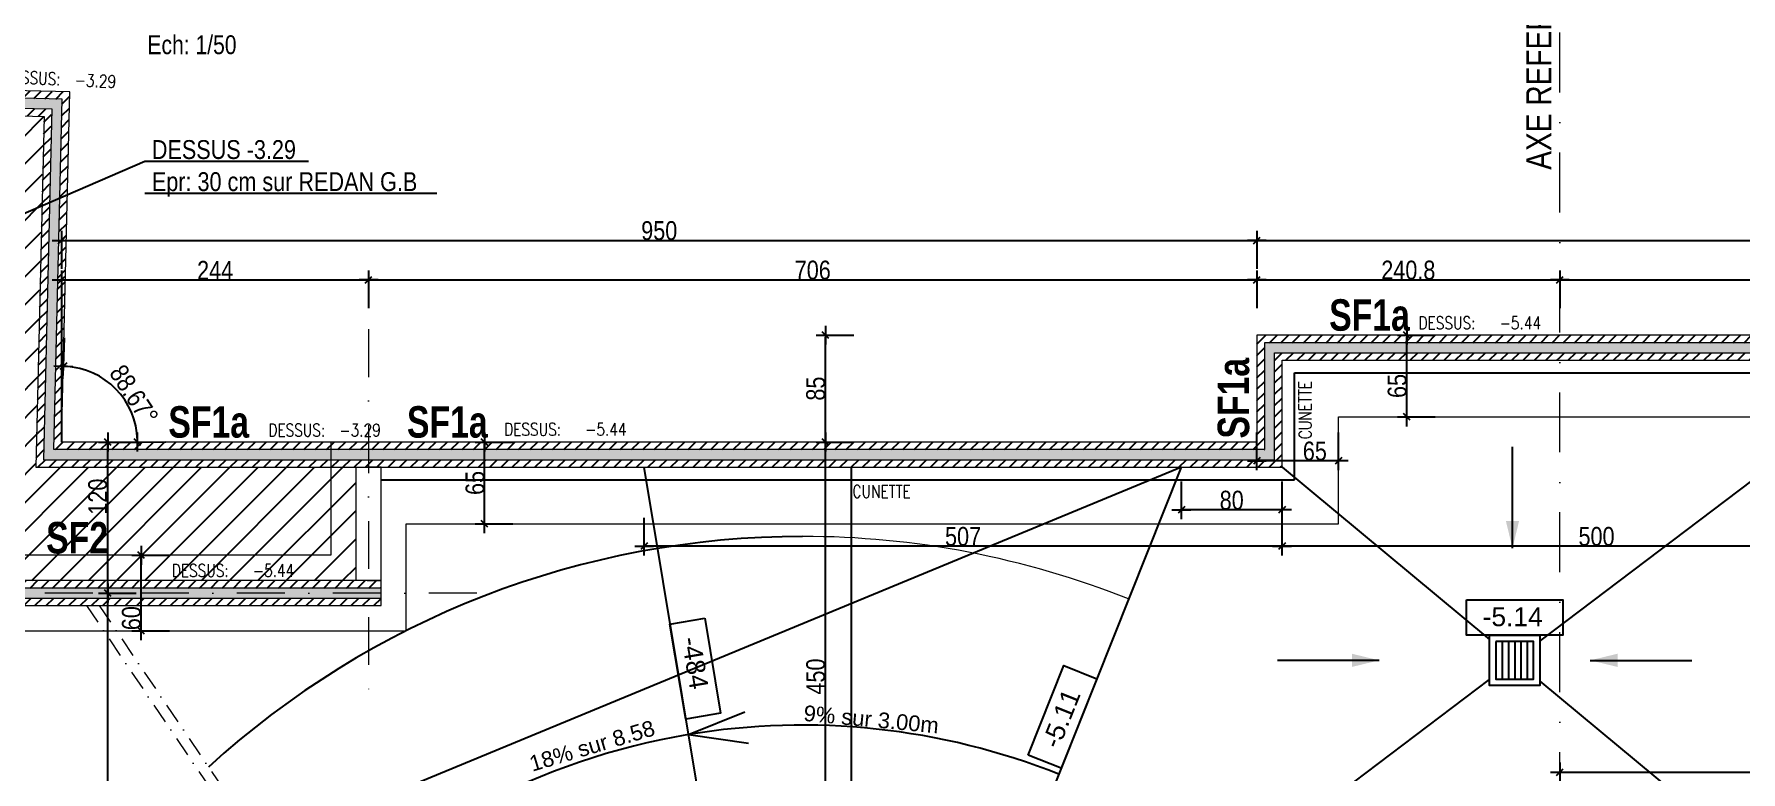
# Model space of a CAD drawing. Header units: centimetres. Extents: x 16433 to 114398, y -50094 to -12305.
# Drawn here: x 56003 to 57359, y -19069 to -18482 of the extents above; entities that cross this region are included whole.
import ezdxf
from ezdxf.enums import TextEntityAlignment as Align

# ---------------------------------------------------------------- set-up
doc = ezdxf.new("R2010")
doc.units = ezdxf.units.CM
doc.header["$LTSCALE"] = 0.5
doc.linetypes.add('TIRETPT2', pattern=[12.7, 6.35, -3.175, 0, -3.175])
doc.linetypes.add('TIRETPTX2', pattern=[50.8, 25.4, -12.7, 0, -12.7])
doc.layers.get('DEFPOINTS').update_dxf_attribs({"linetype": 'CONTINUOUS'})
for name, color, linetype in [('01_cote_gen', 4, 'CONTINUOUS'), ('01_linteaux', 2, 'CONTINUOUS'), ('01_poch_BN', 9, 'CONTINUOUS'), ('01_poch_murs', 253, 'CONTINUOUS'), ('01_texte', 230, 'CONTINUOUS'), ('6 COMPL 2D', 7, 'CONTINUOUS'), ('AA_COTES', 2, 'CONTINUOUS')]:
    doc.layers.add(name, color=color, linetype=linetype)
for name, color, linetype, lineweight in [('01_murs_coup', 5, 'CONTINUOUS', 60), ('01_sem', 42, 'CONTINUOUS', 15), ('01_tram_axes', 2, 'TIRETPTX2', 9)]:
    doc.layers.add(name, color=color, linetype=linetype, lineweight=lineweight)
doc.styles.add('ARIAL', font='arial.ttf')
doc.styles.add('ARIAL NA', font='ARIALN.TTF')
doc.styles.add('impact', font='impact.ttf')
doc.styles.add('MATTE_TXT', font='arial.ttf')
doc.styles.add('SIMPLEX1', font='SIMPLEX.shx', dxfattribs={"width": 0.8, "height": 10})
doc.styles.get("Standard").update_dxf_attribs({"font": 'arial.ttf'})
doc.styles.add('STYLE2', font='ARIALN.TTF')
doc.dimstyles.new('JB50', dxfattribs={"dimscale": 0.1, "dimtxt": 150, "dimasz": 15, "dimexe": 0.1, "dimexo": 0.1, "dimgap": 0.09, "dimtad": 1, "dimdec": 1, "dimdsep": 46, "dimtxsty": 'STYLE2', "dimblk1": 'BOND_G', "dimblk2": 'BOND_D', "dimsah": 1, "dimcen": 1.5, "dimdle": 0.01, "dimse1": 1, "dimse2": 1, "dimclrd": 4, "dimclre": 2, "dimclrt": 6, "dimazin": 2, "dimtfac": 2.333333, "dimtdec": 1, "dimtix": 1, "dimtmove": 2, "dimatfit": 3, "dimldrblk": 'BOND_G', "dimfxl": 1, "dimtolj": 1, "dimtzin": 0, "dimarcsym": 0})

# ---------------------------------------------------------------- blocks, each defined once
blk = doc.blocks.new('BOND_G')
at = {"layer": 'AA_COTES', "color": 0}
for p, q in [((0, -5), (0, 15)), ((5, 0), (-5, 0)), ((1.77, 1.77), (-1.77, -1.77))]:
    blk.add_line(p, q, dxfattribs=at)
blk = doc.blocks.new('BOND_D')
at = {"layer": 'AA_COTES', "color": 0}
for p, q in [((5, 0), (-5, 0)), ((-1.77, -1.77), (1.77, 1.77)), ((0, 5), (0, -15))]:
    blk.add_line(p, q, dxfattribs=at)
blk = doc.blocks.new('*D860')
at = {"layer": '01_cote_gen', "color": 4, "lineweight": -2, "transparency": 16777216}
blk.add_line((56976.2, -18646.4), (58013.2, -18646.4), dxfattribs=at)
at = {"layer": 'DEFPOINTS', "color": 0, "transparency": 16777216}
for p in [(58014.7, -18646.4), (56974.7, -18689.1), (58014.7, -18689.1)]:
    blk.add_point(p, dxfattribs=at)
at = {"layer": '01_cote_gen', "color": 4, "lineweight": -2, "transparency": 16777216, "xscale": 1.5, "yscale": 1.5, "zscale": 1.5, "rotation": 180}
blk.add_blockref('BOND_G', (56974.7, -18646.4), dxfattribs=at)
at = {"layer": '01_cote_gen', "color": 4, "lineweight": -2, "transparency": 16777216, "xscale": 1.5, "yscale": 1.5, "zscale": 1.5}
blk.add_blockref('BOND_D', (58014.7, -18646.4), dxfattribs=at)
at = {"layer": '01_cote_gen', "color": 6, "transparency": 16777216, "insert": (57494.7, -18638.7), "char_height": 15, "attachment_point": 5, "style": 'STYLE2'}
blk.add_mtext('\\A1;1040', dxfattribs=at)
blk = doc.blocks.new('*D861')
at = {"layer": '01_cote_gen', "color": 4, "lineweight": -2, "transparency": 16777216}
blk.add_line((56026.2, -18646.4), (56973.2, -18646.4), dxfattribs=at)
at = {"layer": 'DEFPOINTS', "color": 0, "transparency": 16777216}
for p in [(56974.7, -18646.4), (56974.7, -18689.1), (56024.7, -18774.1)]:
    blk.add_point(p, dxfattribs=at)
at = {"layer": '01_cote_gen', "color": 4, "lineweight": -2, "transparency": 16777216, "xscale": 1.5, "yscale": 1.5, "zscale": 1.5, "rotation": 180}
blk.add_blockref('BOND_G', (56024.7, -18646.4), dxfattribs=at)
at = {"layer": '01_cote_gen', "color": 4, "lineweight": -2, "transparency": 16777216, "xscale": 1.5, "yscale": 1.5, "zscale": 1.5}
blk.add_blockref('BOND_D', (56974.7, -18646.4), dxfattribs=at)
at = {"layer": '01_cote_gen', "color": 6, "transparency": 16777216, "insert": (56499.7, -18638.7), "char_height": 15, "attachment_point": 5, "style": 'STYLE2'}
blk.add_mtext('\\A1;950', dxfattribs=at)
blk = doc.blocks.new('*D862')
at = {"layer": '01_cote_gen', "color": 4, "lineweight": -2, "transparency": 16777216}
blk.add_arc((56024.7, -18806.7), 60.3, 1.4242, 87.2455, dxfattribs=at)
at = {"layer": 'DEFPOINTS', "color": 0, "transparency": 16777216}
for p in [(56055.7, -18754.9), (56025.7, -18764.6), (56024.7, -18806.7), (56056.8, -18806.7)]:
    blk.add_point(p, dxfattribs=at)
at = {"layer": '01_cote_gen', "color": 4, "lineweight": -2, "transparency": 16777216, "xscale": 1.5, "yscale": 1.5, "zscale": 1.5}
for name, p, rotation in [('BOND_D', (56026.1, -18746.4), 177.9576201400959), ('BOND_G', (56085, -18806.7), 270.7121090396415)]:
    blk.add_blockref(name, p, dxfattribs=dict(at, rotation=rotation))
at = {"layer": '01_cote_gen', "color": 6, "transparency": 16777216, "insert": (56082.2, -18769.2), "char_height": 15, "attachment_point": 5, "rotation": 303.1056, "style": 'STYLE2'}
blk.add_mtext('\\A1;88.67°', dxfattribs=at)
blk = doc.blocks.new('*D863')
at = {"layer": '01_cote_gen', "color": 4, "lineweight": -2, "transparency": 16777216}
blk.add_line((56026.2, -18677.7), (56267.2, -18677.7), dxfattribs=at)
at = {"layer": 'DEFPOINTS', "color": 0, "transparency": 16777216}
for p in [(56268.7, -18677.7), (56268.7, -18726.1), (56024.7, -18806.7)]:
    blk.add_point(p, dxfattribs=at)
at = {"layer": '01_cote_gen', "color": 4, "lineweight": -2, "transparency": 16777216, "xscale": 1.5, "yscale": 1.5, "zscale": 1.5, "rotation": 180}
blk.add_blockref('BOND_G', (56024.7, -18677.7), dxfattribs=at)
at = {"layer": '01_cote_gen', "color": 4, "lineweight": -2, "transparency": 16777216, "xscale": 1.5, "yscale": 1.5, "zscale": 1.5}
blk.add_blockref('BOND_D', (56268.7, -18677.7), dxfattribs=at)
at = {"layer": '01_cote_gen', "color": 6, "transparency": 16777216, "insert": (56146.7, -18670.2), "char_height": 15, "attachment_point": 5, "style": 'STYLE2'}
blk.add_mtext('\\A1;244', dxfattribs=at)
blk = doc.blocks.new('*D864')
at = {"layer": '01_cote_gen', "color": 4, "lineweight": -2, "transparency": 16777216}
blk.add_line((56270.2, -18677.7), (56973.2, -18677.7), dxfattribs=at)
at = {"layer": 'DEFPOINTS', "color": 0, "transparency": 16777216}
for p in [(56974.7, -18677.7), (56974.7, -18689.1), (56268.7, -18726.1)]:
    blk.add_point(p, dxfattribs=at)
at = {"layer": '01_cote_gen', "color": 4, "lineweight": -2, "transparency": 16777216, "xscale": 1.5, "yscale": 1.5, "zscale": 1.5, "rotation": 180}
blk.add_blockref('BOND_G', (56268.7, -18677.7), dxfattribs=at)
at = {"layer": '01_cote_gen', "color": 4, "lineweight": -2, "transparency": 16777216, "xscale": 1.5, "yscale": 1.5, "zscale": 1.5}
blk.add_blockref('BOND_D', (56974.7, -18677.7), dxfattribs=at)
at = {"layer": '01_cote_gen', "color": 6, "transparency": 16777216, "insert": (56621.7, -18670.1), "char_height": 15, "attachment_point": 5, "style": 'STYLE2'}
blk.add_mtext('\\A1;706', dxfattribs=at)
blk = doc.blocks.new('*D866')
at = {"layer": '01_cote_gen', "color": 4, "lineweight": -2, "transparency": 16777216}
blk.add_line((57493.2, -18889.4), (56996.2, -18889.4), dxfattribs=at)
at = {"layer": 'DEFPOINTS', "color": 0, "transparency": 16777216}
for p in [(56994.7, -18816.3), (57494.7, -18853.9), (56994.7, -18889.4)]:
    blk.add_point(p, dxfattribs=at)
at = {"layer": '01_cote_gen', "color": 4, "lineweight": -2, "transparency": 16777216, "xscale": 1.5, "yscale": 1.5, "zscale": 1.5, "rotation": 180}
blk.add_blockref('BOND_D', (56994.7, -18889.4), dxfattribs=at)
at = {"layer": '01_cote_gen', "color": 4, "lineweight": -2, "transparency": 16777216, "xscale": 1.5, "yscale": 1.5, "zscale": 1.5}
blk.add_blockref('BOND_G', (57494.7, -18889.4), dxfattribs=at)
at = {"layer": '01_cote_gen', "color": 6, "transparency": 16777216, "insert": (57244.7, -18881.8), "char_height": 15, "attachment_point": 5, "style": 'STYLE2'}
blk.add_mtext('\\A1;500', dxfattribs=at)
blk = doc.blocks.new('*D895')
at = {"layer": '01_cote_gen', "color": 4, "lineweight": -2, "transparency": 16777216}
blk.add_line((56976.2, -18677.7), (57214, -18677.7), dxfattribs=at)
at = {"layer": 'DEFPOINTS', "color": 0, "transparency": 16777216}
for p in [(57215.5, -18677.7), (56974.7, -18700.2), (57215.5, -18700.2)]:
    blk.add_point(p, dxfattribs=at)
at = {"layer": '01_cote_gen', "color": 4, "lineweight": -2, "transparency": 16777216, "xscale": 1.5, "yscale": 1.5, "zscale": 1.5, "rotation": 180}
blk.add_blockref('BOND_G', (56974.7, -18677.7), dxfattribs=at)
at = {"layer": '01_cote_gen', "color": 4, "lineweight": -2, "transparency": 16777216, "xscale": 1.5, "yscale": 1.5, "zscale": 1.5}
blk.add_blockref('BOND_D', (57215.5, -18677.7), dxfattribs=at)
at = {"layer": '01_cote_gen', "color": 6, "transparency": 16777216, "insert": (57095.1, -18670.1), "char_height": 15, "attachment_point": 5, "style": 'STYLE2'}
blk.add_mtext('\\A1;240.8', dxfattribs=at)
blk = doc.blocks.new('*D896')
at = {"layer": '01_cote_gen', "color": 4, "lineweight": -2, "transparency": 16777216}
blk.add_line((57217, -18677.7), (58013.2, -18677.7), dxfattribs=at)
at = {"layer": 'DEFPOINTS', "color": 0, "transparency": 16777216}
for p in [(58014.7, -18677.7), (57215.5, -18700.2), (58014.7, -18721.7)]:
    blk.add_point(p, dxfattribs=at)
at = {"layer": '01_cote_gen', "color": 4, "lineweight": -2, "transparency": 16777216, "xscale": 1.5, "yscale": 1.5, "zscale": 1.5, "rotation": 180}
blk.add_blockref('BOND_G', (57215.5, -18677.7), dxfattribs=at)
at = {"layer": '01_cote_gen', "color": 4, "lineweight": -2, "transparency": 16777216, "xscale": 1.5, "yscale": 1.5, "zscale": 1.5}
blk.add_blockref('BOND_D', (58014.7, -18677.7), dxfattribs=at)
at = {"layer": '01_cote_gen', "color": 6, "transparency": 16777216, "insert": (57615.1, -18670.1), "char_height": 15, "attachment_point": 5, "style": 'STYLE2'}
blk.add_mtext('\\A1;799.2', dxfattribs=at)
blk = doc.blocks.new('*D897')
at = {"layer": '01_cote_gen', "color": 4, "lineweight": -2, "transparency": 16777216}
blk.add_line((56993.2, -18860.6), (56916.2, -18860.6), dxfattribs=at)
at = {"layer": 'DEFPOINTS', "color": 0, "transparency": 16777216}
for p in [(56914.7, -18826.7), (56994.7, -18826.7), (56914.7, -18860.6)]:
    blk.add_point(p, dxfattribs=at)
at = {"layer": '01_cote_gen', "color": 4, "lineweight": -2, "transparency": 16777216, "xscale": 1.5, "yscale": 1.5, "zscale": 1.5, "rotation": 180}
blk.add_blockref('BOND_D', (56914.7, -18860.6), dxfattribs=at)
at = {"layer": '01_cote_gen', "color": 4, "lineweight": -2, "transparency": 16777216, "xscale": 1.5, "yscale": 1.5, "zscale": 1.5}
blk.add_blockref('BOND_G', (56994.7, -18860.6), dxfattribs=at)
at = {"layer": '01_cote_gen', "color": 6, "transparency": 16777216, "insert": (56954.7, -18853), "char_height": 15, "attachment_point": 5, "style": 'STYLE2'}
blk.add_mtext('\\A1;80', dxfattribs=at)
blk = doc.blocks.new('*D904')
at = {"layer": '01_cote_gen', "color": 4, "lineweight": -2, "transparency": 16777216}
blk.add_line((56061.5, -19255.2), (56061.5, -18928.2), dxfattribs=at)
at = {"layer": 'DEFPOINTS', "color": 0, "transparency": 16777216}
for p in [(56061.5, -18926.7), (56096.9, -18926.7), (56163.4, -19256.7)]:
    blk.add_point(p, dxfattribs=at)
at = {"layer": '01_cote_gen', "color": 4, "lineweight": -2, "transparency": 16777216, "xscale": 1.5, "yscale": 1.5, "zscale": 1.5}
for name, p, rotation in [('BOND_D', (56061.5, -18926.7), 90), ('BOND_G', (56061.5, -19256.7), 270)]:
    blk.add_blockref(name, p, dxfattribs=dict(at, rotation=rotation))
at = {"layer": '01_cote_gen', "color": 6, "transparency": 16777216, "insert": (56053.8, -19091.7), "char_height": 15, "attachment_point": 5, "rotation": 90, "style": 'STYLE2'}
blk.add_mtext('\\A1;330', dxfattribs=at)
blk = doc.blocks.new('*D905')
at = {"layer": '01_cote_gen', "color": 4, "lineweight": -2, "transparency": 16777216}
blk.add_line((56061.5, -18925.2), (56061.5, -18808.2), dxfattribs=at)
at = {"layer": 'DEFPOINTS', "color": 0, "transparency": 16777216}
for p in [(56051, -18806.7), (56061.5, -18806.7), (56096.9, -18926.7)]:
    blk.add_point(p, dxfattribs=at)
at = {"layer": '01_cote_gen', "color": 4, "lineweight": -2, "transparency": 16777216, "xscale": 1.5, "yscale": 1.5, "zscale": 1.5}
for name, p, rotation in [('BOND_D', (56061.5, -18806.7), 90), ('BOND_G', (56061.5, -18926.7), 270)]:
    blk.add_blockref(name, p, dxfattribs=dict(at, rotation=rotation))
at = {"layer": '01_cote_gen', "color": 6, "transparency": 16777216, "insert": (56053.4, -18850.1), "char_height": 15, "attachment_point": 5, "rotation": 90, "style": 'STYLE2'}
blk.add_mtext('\\A1;120', dxfattribs=at)
blk = doc.blocks.new('*D913')
at = {"layer": '01_cote_gen', "color": 4, "lineweight": -2, "transparency": 16777216}
blk.add_line((56631.8, -19255.2), (56631.8, -18808.2), dxfattribs=at)
at = {"layer": 'DEFPOINTS', "color": 0, "transparency": 16777216}
for p in [(56607.6, -18806.7), (56631.8, -18806.7), (56695.2, -19256.7)]:
    blk.add_point(p, dxfattribs=at)
at = {"layer": '01_cote_gen', "color": 4, "lineweight": -2, "transparency": 16777216, "xscale": 1.5, "yscale": 1.5, "zscale": 1.5}
for name, p, rotation in [('BOND_D', (56631.8, -18806.7), 90), ('BOND_G', (56631.8, -19256.7), 270)]:
    blk.add_blockref(name, p, dxfattribs=dict(at, rotation=rotation))
at = {"layer": '01_cote_gen', "color": 6, "transparency": 16777216, "insert": (56624.1, -18993.1), "char_height": 15, "attachment_point": 5, "rotation": 90, "style": 'STYLE2'}
blk.add_mtext('\\A1;450', dxfattribs=at)
blk = doc.blocks.new('*D988')
at = {"layer": '01_cote_gen', "color": 4, "lineweight": -2, "transparency": 16777216}
blk.add_line((56631.8, -18805.2), (56631.8, -18723.2), dxfattribs=at)
at = {"layer": 'DEFPOINTS', "color": 0, "transparency": 16777216}
for p in [(56631.8, -18721.7), (56974.7, -18721.7), (56948.9, -18806.7)]:
    blk.add_point(p, dxfattribs=at)
at = {"layer": '01_cote_gen', "color": 4, "lineweight": -2, "transparency": 16777216, "xscale": 1.5, "yscale": 1.5, "zscale": 1.5}
for name, p, rotation in [('BOND_D', (56631.8, -18721.7), 90), ('BOND_G', (56631.8, -18806.7), 270)]:
    blk.add_blockref(name, p, dxfattribs=dict(at, rotation=rotation))
at = {"layer": '01_cote_gen', "color": 6, "transparency": 16777216, "insert": (56624.1, -18764.2), "char_height": 15, "attachment_point": 5, "rotation": 90, "style": 'STYLE2'}
blk.add_mtext('\\A1;85', dxfattribs=at)
blk = doc.blocks.new('*D1039')
at = {"layer": '01_cote_gen', "color": 4, "lineweight": -2, "transparency": 16777216}
blk.add_line((57217, -19069), (58095.2, -19069), dxfattribs=at)
at = {"layer": 'DEFPOINTS', "color": 0, "transparency": 16777216}
for p in [(57215.5, -19071.2), (58096.7, -19069), (58096.7, -19071.2)]:
    blk.add_point(p, dxfattribs=at)
at = {"layer": '01_cote_gen', "color": 4, "lineweight": -2, "transparency": 16777216, "xscale": 1.5, "yscale": 1.5, "zscale": 1.5, "rotation": 180}
blk.add_blockref('BOND_G', (57215.5, -19069), dxfattribs=at)
at = {"layer": '01_cote_gen', "color": 4, "lineweight": -2, "transparency": 16777216, "xscale": 1.5, "yscale": 1.5, "zscale": 1.5}
blk.add_blockref('BOND_D', (58096.7, -19069), dxfattribs=at)
at = {"layer": '01_cote_gen', "color": 6, "transparency": 16777216, "insert": (57656.1, -19061.3), "char_height": 15, "attachment_point": 5, "style": 'STYLE2'}
blk.add_mtext('\\A1;881.2', dxfattribs=at)
blk = doc.blocks.new('*D1070')
at = {"layer": '01_cote_gen', "color": 4, "lineweight": -2, "transparency": 16777216}
blk.add_line((57093.9, -18785.2), (57093.9, -18723.2), dxfattribs=at)
at = {"layer": 'DEFPOINTS', "color": 0, "transparency": 16777216}
for p in [(57093.9, -18721.7), (57094.6, -18721.7), (57094.6, -18786.7)]:
    blk.add_point(p, dxfattribs=at)
at = {"layer": '01_cote_gen', "color": 4, "lineweight": -2, "transparency": 16777216, "xscale": 1.5, "yscale": 1.5, "zscale": 1.5}
for name, p, rotation in [('BOND_D', (57093.9, -18721.7), 90), ('BOND_G', (57093.9, -18786.7), 270)]:
    blk.add_blockref(name, p, dxfattribs=dict(at, rotation=rotation))
at = {"layer": '01_cote_gen', "color": 6, "transparency": 16777216, "insert": (57086.3, -18762.1), "char_height": 15, "attachment_point": 5, "rotation": 90, "style": 'STYLE2'}
blk.add_mtext('\\A1;65', dxfattribs=at)
blk = doc.blocks.new('*D1071')
at = {"layer": '01_cote_gen', "color": 4, "lineweight": -2, "transparency": 16777216}
blk.add_line((57038.2, -18821.6), (56976.2, -18821.6), dxfattribs=at)
at = {"layer": 'DEFPOINTS', "color": 0, "transparency": 16777216}
for p in [(56974.7, -18806.7), (56974.7, -18821.6), (57039.7, -18821.1)]:
    blk.add_point(p, dxfattribs=at)
at = {"layer": '01_cote_gen', "color": 4, "lineweight": -2, "transparency": 16777216, "xscale": 1.5, "yscale": 1.5, "zscale": 1.5, "rotation": 180}
blk.add_blockref('BOND_D', (56974.7, -18821.6), dxfattribs=at)
at = {"layer": '01_cote_gen', "color": 4, "lineweight": -2, "transparency": 16777216, "xscale": 1.5, "yscale": 1.5, "zscale": 1.5}
blk.add_blockref('BOND_G', (57039.7, -18821.6), dxfattribs=at)
at = {"layer": '01_cote_gen', "color": 6, "transparency": 16777216, "insert": (57020.8, -18813.9), "char_height": 15, "attachment_point": 5, "style": 'STYLE2'}
blk.add_mtext('\\A1;65', dxfattribs=at)
blk = doc.blocks.new('*D1072')
at = {"layer": '01_cote_gen', "color": 4, "lineweight": -2, "transparency": 16777216}
blk.add_line((56360.9, -18870.2), (56360.9, -18808.2), dxfattribs=at)
at = {"layer": 'DEFPOINTS', "color": 0, "transparency": 16777216}
for p in [(56360.9, -18806.7), (56361.6, -18806.7), (56361.6, -18871.7)]:
    blk.add_point(p, dxfattribs=at)
at = {"layer": '01_cote_gen', "color": 4, "lineweight": -2, "transparency": 16777216, "xscale": 1.5, "yscale": 1.5, "zscale": 1.5}
for name, p, rotation in [('BOND_D', (56360.9, -18806.7), 90), ('BOND_G', (56360.9, -18871.7), 270)]:
    blk.add_blockref(name, p, dxfattribs=dict(at, rotation=rotation))
at = {"layer": '01_cote_gen', "color": 6, "transparency": 16777216, "insert": (56353.3, -18839.2), "char_height": 15, "attachment_point": 5, "rotation": 90, "style": 'STYLE2'}
blk.add_mtext('\\A1;65', dxfattribs=at)
blk = doc.blocks.new('*D1073')
at = {"layer": '01_cote_gen', "color": 4, "lineweight": -2, "transparency": 16777216}
blk.add_line((56087.9, -18955.2), (56087.9, -18898.2), dxfattribs=at)
at = {"layer": 'DEFPOINTS', "color": 0, "transparency": 16777216}
for p in [(56087.9, -18896.7), (56087.9, -18896.7), (56087.9, -18956.7)]:
    blk.add_point(p, dxfattribs=at)
at = {"layer": '01_cote_gen', "color": 4, "lineweight": -2, "transparency": 16777216, "xscale": 1.5, "yscale": 1.5, "zscale": 1.5}
for name, p, rotation in [('BOND_D', (56087.9, -18896.7), 90), ('BOND_G', (56087.9, -18956.7), 270)]:
    blk.add_blockref(name, p, dxfattribs=dict(at, rotation=rotation))
at = {"layer": '01_cote_gen', "color": 6, "transparency": 16777216, "insert": (56080.2, -18946.7), "char_height": 15, "attachment_point": 5, "rotation": 90, "style": 'STYLE2'}
blk.add_mtext('\\A1;60', dxfattribs=at)
blk = doc.blocks.new('*D1099')
at = {"layer": '01_poch_murs', "color": 4, "lineweight": -2, "transparency": 16777216}
blk.add_line((56993.2, -18889.4), (56489.2, -18889.4), dxfattribs=at)
at = {"layer": 'DEFPOINTS', "color": 0, "transparency": 16777216}
for p in [(56487.7, -18826.7), (56994.7, -18826.7), (56487.7, -18889.4)]:
    blk.add_point(p, dxfattribs=at)
at = {"layer": '01_poch_murs', "color": 4, "lineweight": -2, "transparency": 16777216, "xscale": 1.5, "yscale": 1.5, "zscale": 1.5, "rotation": 180}
blk.add_blockref('BOND_D', (56487.7, -18889.4), dxfattribs=at)
at = {"layer": '01_poch_murs', "color": 4, "lineweight": -2, "transparency": 16777216, "xscale": 1.5, "yscale": 1.5, "zscale": 1.5}
blk.add_blockref('BOND_G', (56994.7, -18889.4), dxfattribs=at)
at = {"layer": '01_poch_murs', "color": 6, "transparency": 16777216, "insert": (56741.2, -18881.8), "char_height": 15, "attachment_point": 5, "style": 'STYLE2'}
blk.add_mtext('\\A1;507', dxfattribs=at)

msp = doc.modelspace()

# ---------------------------------------------------------------- hatches: boundary and pattern name
at = {"layer": '01_poch_BN'}
h = msp.add_hatch(dxfattribs=at)
h.set_pattern_fill('ANSI31', color=256, scale=5)
h.paths.add_polyline_path([(56238.678, -18826.722), (56004.206, -18826.722), (56010.684, -18547.785), (55920.708, -18545.695), (55912.556, -18896.722), (56238.678, -18896.722)])
h.paths.add_polyline_path([(56258.678, -18826.722), (56238.678, -18826.722), (56238.678, -18896.722), (55912.556, -18896.722), (55912.092, -18916.722), (56258.678, -18916.722)])
h.paths.add_polyline_path([(56006.7, -18800.136), (56007.954, -18746.143), (55968.889, -18745.236), (55967.635, -18799.228)], flags=25)
h.paths.add_polyline_path([(56005.91, -18902.256), (56063.747, -18902.256), (56063.747, -18863.181), (56005.91, -18863.181)], flags=24)
h.paths.add_polyline_path([(56173.333, -18915.961), (56213, -18915.961), (56213, -18900.961), (56173.333, -18900.961)], flags=24)
h.paths.add_polyline_path([(56108.752, -18915.961), (56160.99, -18915.961), (56160.99, -18900.961), (56108.752, -18900.961)], flags=24)
at = {"layer": '01_poch_murs'}
h = msp.add_hatch(dxfattribs=at)
h.set_pattern_fill('ANSI31', color=256, scale=2)
h.paths.add_polyline_path([(56268.678, -18806.722), (56024.676, -18806.722), (56031.143, -18528.254), (55901.178, -18525.236), (55891.854, -18926.722), (55897.856, -18926.722), (55907.037, -18531.374), (56025.005, -18534.114), (56018.535, -18812.722), (56268.678, -18812.722)])
h = msp.add_hatch(color=256, dxfattribs=at)
h.dxf.hatch_style = 1
h.paths.add_polyline_path([(56025.005, -18534.114), (55907.037, -18531.374), (55897.856, -18926.722), (56268.678, -18926.722), (56268.678, -18922.722), (55905.951, -18922.722), (55914.849, -18539.558), (56016.821, -18541.926), (56010.347, -18820.722), (56268.678, -18820.722), (56268.678, -18812.722), (56018.535, -18812.722)])
h.paths.add_polyline_path([(56278.678, -18926.722), (56268.678, -18926.722), (56268.678, -18930.722), (56278.678, -18930.722)])
h.paths.add_polyline_path([(56278.678, -18922.722), (56268.678, -18922.722), (56268.678, -18926.722), (56278.678, -18926.722)])
h.paths.add_polyline_path([(56268.678, -18926.722), (55897.856, -18926.722), (55897.624, -18936.722), (55905.626, -18936.722), (55905.765, -18930.722), (56268.678, -18930.722)])
h = msp.add_hatch(dxfattribs=at)
h.set_pattern_fill('ANSI31', color=256, scale=2)
h.paths.add_polyline_path([(56016.821, -18541.926), (55914.849, -18539.558), (55905.951, -18922.722), (56268.678, -18922.722), (56268.678, -18916.722), (56267.678, -18916.722), (55912.092, -18916.722), (55920.708, -18545.695), (56010.684, -18547.785), (56004.206, -18826.722), (56268.678, -18826.722), (56268.678, -18820.722), (56010.347, -18820.722)])
h = msp.add_hatch(color=256, dxfattribs=at)
h.dxf.hatch_style = 1
h.paths.add_polyline_path([(57215.532, -18727.73), (56980.726, -18727.73), (56980.726, -18812.722), (56268.614, -18812.722), (56268.614, -18820.722), (56988.726, -18820.722), (56988.726, -18735.73), (57215.532, -18735.73)])
h = msp.add_hatch(dxfattribs=at)
h.set_pattern_fill('ANSI31', color=256, scale=2)
h.paths.add_polyline_path([(57215.532, -18721.73), (56974.726, -18721.73), (56974.726, -18806.722), (56268.678, -18806.722), (56268.678, -18812.722), (56980.726, -18812.722), (56980.726, -18727.73), (57215.532, -18727.73)])
h.paths.add_polyline_path([(57215.532, -18735.73), (56988.726, -18735.73), (56988.726, -18820.722), (56268.678, -18820.722), (56268.678, -18826.722), (56278.678, -18826.722), (56994.726, -18826.722), (56994.726, -18741.73), (57215.532, -18741.73)])
h = msp.add_hatch(dxfattribs=at)
h.set_pattern_fill('ANSI31', color=256, scale=2)
h.paths.add_polyline_path([(58014.726, -18721.727), (57215.532, -18721.73), (57215.532, -18727.73), (58008.726, -18727.727), (58008.726, -19038.731), (58090.726, -19038.731), (58090.726, -19247.731), (58310.822, -19247.731), (58310.556, -19241.731), (58096.726, -19241.731), (58096.726, -19032.731), (58014.726, -19032.731)])
h.paths.add_polyline_path([(58000.726, -18735.727), (57215.532, -18735.73), (57215.532, -18741.73), (57994.726, -18741.727), (57994.726, -19241.731), (57994.726, -19251.731), (58000.726, -19251.731)])
h = msp.add_hatch(color=256, dxfattribs=at)
h.dxf.hatch_style = 1
h.paths.add_polyline_path([(58008.726, -18727.727), (57215.532, -18727.73), (57215.532, -18735.73), (58000.726, -18735.727), (58000.726, -19261.731), (58008.726, -19261.731), (58008.726, -19046.731), (58082.726, -19046.731), (58082.726, -19255.731), (58311.177, -19255.731), (58310.822, -19247.731), (58090.726, -19247.731), (58090.726, -19038.731), (58008.726, -19038.731)])
h = msp.add_hatch(dxfattribs=at)
h.set_pattern_fill('ANSI31', color=256, scale=2)
h.paths.add_polyline_path([(56278.678, -18916.722), (56268.678, -18916.722), (56268.678, -18922.722), (56278.678, -18922.722)])
h = msp.add_hatch(dxfattribs=at)
h.set_pattern_fill('ANSI31', color=256, scale=2)
h.paths.add_polyline_path([(56268.678, -18930.722), (55905.765, -18930.722), (55905.626, -18936.722), (55911.628, -18936.722), (56268.678, -18936.722)])
h.paths.add_polyline_path([(56278.678, -18930.722), (56268.678, -18930.722), (56268.678, -18936.722), (56278.678, -18936.722)])

# ---------------------------------------------------------------- linework, layer by layer
at = {"layer": '01_cote_gen'}
msp.add_line((56652.527, -19246.731), (56652.527, -18826.722), dxfattribs=at)
at = {"layer": '01_linteaux', "linetype": 'Continuous', "lineweight": 0}
for p, q in [((56025.005, -18534.114), (55907.037, -18531.374)), ((55914.849, -18539.558), (56016.821, -18541.926)), ((56016.821, -18541.926), (56010.347, -18820.722)), ((56018.535, -18812.722), (56025.005, -18534.114)), ((58008.726, -18727.727), (56980.726, -18727.73)), ((56980.726, -18727.73), (56980.726, -18812.722)), ((56988.726, -18735.73), (58000.726, -18735.727)), ((56988.726, -18820.722), (56988.726, -18735.73)), ((56980.726, -18812.722), (56018.535, -18812.722)), ((56010.347, -18820.722), (56988.726, -18820.722)), ((56278.678, -18922.722), (55905.951, -18922.722)), ((55905.765, -18930.722), (56278.678, -18930.722))]:
    msp.add_line(p, q, dxfattribs=at)
at = {"layer": '01_murs_coup', "linetype": 'TIRETPT2', "lineweight": 0, "ltscale": 15}
msp.add_line((57215.532, -20149.725), (57215.532, -18389.469), dxfattribs=at)
at = {"layer": '01_murs_coup', "linetype": 'Continuous', "lineweight": 0}
for p, q in [((56031.143, -18528.254), (55901.178, -18525.236)), ((56024.676, -18806.722), (56031.143, -18528.254)), ((55920.708, -18545.695), (56010.684, -18547.785)), ((56010.684, -18547.785), (56004.206, -18826.722)), ((58014.726, -18721.727), (56974.726, -18721.73)), ((56974.726, -18721.73), (56974.726, -18806.722)), ((56994.726, -18741.73), (57994.726, -18741.727)), ((56994.726, -18826.722), (56994.726, -18741.73)), ((56974.726, -18806.722), (56024.676, -18806.722)), ((56004.206, -18826.722), (56994.726, -18826.722)), ((56278.678, -18826.722), (56267.678, -18826.722)), ((56278.678, -18916.722), (55912.092, -18916.722)), ((56267.678, -18916.722), (56278.678, -18916.722)), ((56278.678, -18936.722), (56278.678, -18916.722)), ((55911.628, -18936.722), (56278.678, -18936.722))]:
    msp.add_line(p, q, dxfattribs=at)
at = {"layer": '01_sem', "linetype": 'Continuous', "lineweight": 0}
for p, q in [((57039.706, -18871.722), (57039.706, -18786.727)), ((57039.706, -18786.727), (57949.206, -18786.727)), ((56238.678, -18806.722), (56238.678, -18896.722)), ((56298.678, -18956.722), (56298.678, -18871.722)), ((56298.678, -18871.722), (57039.706, -18871.722)), ((56238.678, -18896.722), (55892.551, -18896.722)), ((55956.175, -18956.722), (56298.678, -18956.722))]:
    msp.add_line(p, q, dxfattribs=at)
at = {"layer": '01_sem'}
for p, q in [((56258.678, -18916.722), (56258.678, -18826.722)), ((56278.678, -18916.722), (56278.678, -18826.722))]:
    msp.add_line(p, q, dxfattribs=at)
at = {"layer": '01_texte'}
for p, q in [((55965.458, -18637.539), (56090.831, -18583.455)), ((56090.831, -18583.455), (56221.026, -18583.455)), ((56090.831, -18608.96), (56322.95, -18608.96)), ((56024.676, -18700.222), (56024.676, -18806.722)), ((57004.726, -18751.73), (57984.726, -18751.727)), ((57004.726, -18836.722), (57004.726, -18751.73)), ((57177.899, -18891.106), (57177.899, -18810.418)), ((56914.689, -18826.722), (56172.532, -19133.361)), ((56557.506, -19246.731), (56487.699, -18826.722)), ((56747.548, -19246.731), (56914.689, -18826.722)), ((56278.678, -18836.722), (57004.726, -18836.722)), ((57071.926, -18980.212), (56991.239, -18980.212)), ((57239.693, -18980.212), (57320.38, -18980.212)), ((56522.878, -19039.267), (56567.635, -19021.119)), ((56522.878, -19039.267), (56570.713, -19045.929))]:
    msp.add_line(p, q, dxfattribs=at)
at = {"layer": '01_texte', "linetype": 'Continuous', "ltscale": 4}
for p, q in [((57199.649, -18965.073), (57494.726, -18741.727)), ((56994.726, -18826.722), (57159.649, -18963.611)), ((56827.533, -19246.731), (57159.649, -18995.35)), ((57199.649, -18996.812), (57494.726, -19241.731))]:
    msp.add_line(p, q, dxfattribs=at)
at = {"layer": '01_texte'}
for points in [[(57141.36, -18932.116), (57217.937, -18932.116), (57217.937, -18960.212), (57141.36, -18960.212)], [(56535.869, -18946.696), (56548.511, -19022.222), (56520.801, -19026.861), (56508.158, -18951.334)], [(56793.065, -19055.575), (56821.409, -18984.436), (56847.509, -18994.835), (56819.166, -19065.974)]]:
    msp.add_lwpolyline(points, close=True, dxfattribs=at)
for points in [[(57159.649, -18960.212), (57199.649, -18960.212), (57199.649, -19000.212), (57159.649, -19000.212), (57159.649, -18960.212)], [(57164.649, -18965.212), (57164.649, -18995.212), (57194.649, -18995.212), (57194.649, -18965.212), (57164.649, -18965.212)], [(57169.649, -18965.212), (57169.649, -18995.212)], [(57174.649, -18965.212), (57174.649, -18995.212)], [(57179.649, -18965.212), (57179.649, -18995.212)], [(57184.649, -18965.212), (57184.649, -18995.212)], [(57189.649, -18965.212), (57189.649, -18995.212)]]:
    msp.add_lwpolyline(points, dxfattribs=at)
for radius, start, end in [(700, 90, 132.426998), (550, 68.276526, 99.502826), (550, 99.502826, 136.568436)]:
    msp.add_arc((56613.681, -19581.72), radius, start, end, dxfattribs=at)
for points in [[(57177.899, -18891.106), (57172.642, -18869.406), (57177.899, -18869.406)], [(57177.899, -18891.106), (57183.156, -18869.406), (57177.899, -18869.406)], [(57071.926, -18980.212), (57050.227, -18974.955), (57050.227, -18980.212)], [(57239.693, -18980.212), (57261.393, -18974.955), (57261.393, -18980.212)], [(57071.926, -18980.212), (57050.227, -18985.469), (57050.227, -18980.212)], [(57239.693, -18980.212), (57261.393, -18985.469), (57261.393, -18980.212)]]:
    msp.add_solid(points, dxfattribs=at)
at = {"layer": '01_tram_axes', "linetype": 'TIRETPTX2', "ltscale": 3}
for p, q in [((56268.678, -18716.9), (56268.678, -19011.659)), ((56354.702, -18926.722), (55839.09, -18926.722))]:
    msp.add_line(p, q, dxfattribs=at)
at = {"layer": '01_tram_axes', "linetype": 'TIRETPT2', "ltscale": 5}
for p, q in [((56044.523, -18936.722), (56329.611, -19358.148)), ((56044.523, -18936.722), (56329.611, -19358.148)), ((56054.631, -18936.722), (56339.72, -19358.148)), ((56054.631, -18936.722), (56339.72, -19358.148))]:
    msp.add_line(p, q, dxfattribs=at)
at = {"layer": '6 COMPL 2D', "color": 194, "linetype": 'Continuous', "lineweight": 0, "true_color": 0x50009f}
msp.add_arc((56613.681, -19581.72), 700, 68.276526, 90, dxfattribs=at)

# ---------------------------------------------------------------- texts
at = {"layer": '01_texte', "width": 0.8}
for s, height, rotation, style, p in [('AXE REFERENCE', 20, 90, 'MATTE_TXT', (57214.796, -18495.854)), ('DESSUS:', 10, 357.339458, 'SIMPLEX1', (56000.935, -18525.129)), ('-3.29', 10, 357.339458, 'SIMPLEX1', (56051.207, -18527.465))]:
    msp.add_text(s, height=height, rotation=rotation, dxfattribs=dict(at, style=style)).set_placement(p, align=Align.BOTTOM_CENTER)
for s, height, style, p in [('Ech: 1/50', 15, 'MATTE_TXT', (56128.302, -18502.858)), ('DESSUS:', 10, 'SIMPLEX1', (57125.833, -18720.002)), ('-5.44', 10, 'SIMPLEX1', (57184.128, -18720.002)), ('DESSUS:', 10, 'SIMPLEX1', (56211.614, -18805.214)), ('-3.29', 10, 'SIMPLEX1', (56261.94, -18805.214)), ('DESSUS:', 10, 'SIMPLEX1', (56399.02, -18804.569)), ('-5.44', 10, 'SIMPLEX1', (56457.315, -18804.569)), ('DESSUS:', 10, 'SIMPLEX1', (56134.871, -18916.795)), ('-5.44', 10, 'SIMPLEX1', (56193.167, -18916.795))]:
    msp.add_text(s, height=height, dxfattribs=dict(at, style=style)).set_placement(p, align=Align.BOTTOM_CENTER)
at = {"layer": '01_texte'}
for s, height, style, p in [('DESSUS -3.29', 15, 'ARIAL NA', (56096.396, -18581.672)), ('Epr: 30 cm sur REDAN G.B', 15, 'ARIAL NA', (56096.396, -18607.177)), ('SF1a', 25, 'impact', (57032.217, -18718.197)), ('SF1a', 25, 'impact', (56109.536, -18803.19)), ('SF1a', 25, 'impact', (56299.2, -18803.19)), ('SF2', 25, 'impact', (56012.423, -18895.218)), ('-5.14', 15, 'ARIAL', (57154.177, -18953.055))]:
    msp.add_text(s, height=height, dxfattribs=dict(at, style=style)).set_placement(p)
for s, height, rotation, style, p in [('SF1a', 25, 90, 'impact', (56968.571, -18803.91)), ('-484', 15, 279.502826, 'ARIAL', (56517.333, -18962.794)), ('-5.11', 15, 68.276526, 'ARIAL', (56817.261, -19051.419))]:
    msp.add_text(s, height=height, rotation=rotation, dxfattribs=dict(at, style=style)).set_placement(p)
at = {"layer": '01_texte', "style": 'SIMPLEX1', "width": 0.8}
msp.add_text('CUNETTE', height=10, rotation=90, dxfattribs=at).set_placement((57018.147, -18804.38))
msp.add_text('CUNETTE', height=10, dxfattribs=at).set_placement((56653.309, -18850.971))
at = {"layer": '01_texte', "char_height": 12.5, "attachment_point": 7}
for s, insert, rotation in [('{9% sur 3.00m}', (56613.989, -19028.425), 354.64689), ('{18% sur 8.58}', (56398.815, -19068.976), 16.601383)]:
    msp.add_mtext(s, dxfattribs=dict(at, insert=insert, rotation=rotation))

# ---------------------------------------------------------------- dimensions: what is measured, and where the dimension line sits
at = {"layer": '01_cote_gen'}
for base, p1, p2, picture, middle in [((56974.7256, -18646.3641), (56024.6761, -18774.112), (56974.7256, -18689.1201), '*D861', (56499.7008, -18638.6965)), ((58014.726, -18646.364), (56974.726, -18689.12), (58014.726, -18689.117), '*D860', (57494.726, -18638.696)), ((56268.678, -18677.722), (56024.676, -18806.722), (56268.678, -18726.094), '*D863', (56146.677, -18670.182)), ((56974.726, -18677.722), (56268.678, -18726.094), (56974.726, -18689.12), '*D864', (56621.702, -18670.054)), ((57215.532, -18677.722), (56974.726, -18700.222), (57215.532, -18700.222), '*D895', (57095.129, -18670.054)), ((58014.726, -18677.722), (57215.532, -18700.222), (58014.726, -18721.727), '*D896', (57615.129, -18670.054)), ((56914.689, -18860.627), (56994.726, -18826.722), (56914.689, -18826.722), '*D897', (56954.707, -18852.96)), ((56994.726, -18889.443), (57494.726, -18853.9), (56994.726, -18816.283), '*D866', (57244.726, -18881.775)), ((58096.726, -19069.007), (57215.532, -19071.184), (58096.726, -19071.184), '*D1039', (57656.129, -19061.339))]:
    dim = msp.add_linear_dim(base=base, p1=p1, p2=p2, dimstyle='JB50', dxfattribs=at)
    dim.commit()
    dim.dimension.update_dxf_attribs({"geometry": picture, "text_midpoint": middle})
for base, p1, p2, picture, middle in [((56631.797, -18721.73), (56948.93, -18806.722), (56974.726, -18721.73), '*D988', (56624.129, -18764.226)), ((56360.926, -18806.722), (56361.618, -18871.72), (56361.618, -18806.722), '*D1072', (56353.258, -18839.221)), ((56061.49, -18926.722), (56163.382, -19256.731), (56096.896, -18926.722), '*D904', (56053.822, -19091.727))]:
    dim = msp.add_linear_dim(base=base, p1=p1, p2=p2, angle=90, dimstyle='JB50', dxfattribs=at)
    dim.commit()
    dim.dimension.update_dxf_attribs({"geometry": picture, "text_midpoint": middle})
for base, p1, p2, picture, middle in [((57093.943, -18721.73), (57094.636, -18786.727), (57094.635, -18721.73), '*D1070', (57086.276, -18762.057)), ((56061.49, -18806.722), (56096.896, -18926.722), (56050.994, -18806.722), '*D905', (56053.397, -18850.082)), ((56631.797, -18806.722), (56695.176, -19256.731), (56607.596, -18806.722), '*D913', (56624.129, -18993.11)), ((56087.866, -18896.722), (56087.866, -18956.722), (56087.866, -18896.722), '*D1073', (56080.199, -18946.739))]:
    dim = msp.add_linear_dim(base=base, p1=p1, p2=p2, angle=90, dimstyle='JB50', dxfattribs=at)
    dim.commit()
    dim.dimension.update_dxf_attribs({"geometry": picture, "text_midpoint": middle, "dimtype": 160})
dim = msp.add_angular_dim_3p(base=(56055.654, -18754.934), center=(56024.676, -18806.722), p1=(56025.655, -18764.559), p2=(56056.777, -18806.722), dimstyle='JB50', dxfattribs=at)
dim.commit()
dim.dimension.update_dxf_attribs({"geometry": '*D862', "text_midpoint": (56082.17, -18769.234), "dimtype": 165})
dim = msp.add_linear_dim(base=(56974.726, -18821.573), p1=(57039.706, -18821.057), p2=(56974.726, -18806.722), dimstyle='JB50', dxfattribs=at)
dim.commit()
dim.dimension.update_dxf_attribs({"geometry": '*D1071', "text_midpoint": (57020.798, -18813.905), "dimtype": 160})
at = {"layer": '01_poch_murs'}
dim = msp.add_linear_dim(base=(56487.699, -18889.443), p1=(56994.726, -18826.722), p2=(56487.699, -18826.722), dimstyle='JB50', dxfattribs=at)
dim.commit()
dim.dimension.update_dxf_attribs({"geometry": '*D1099', "text_midpoint": (56741.212, -18881.775)})

doc.saveas('drawing.dxf')
